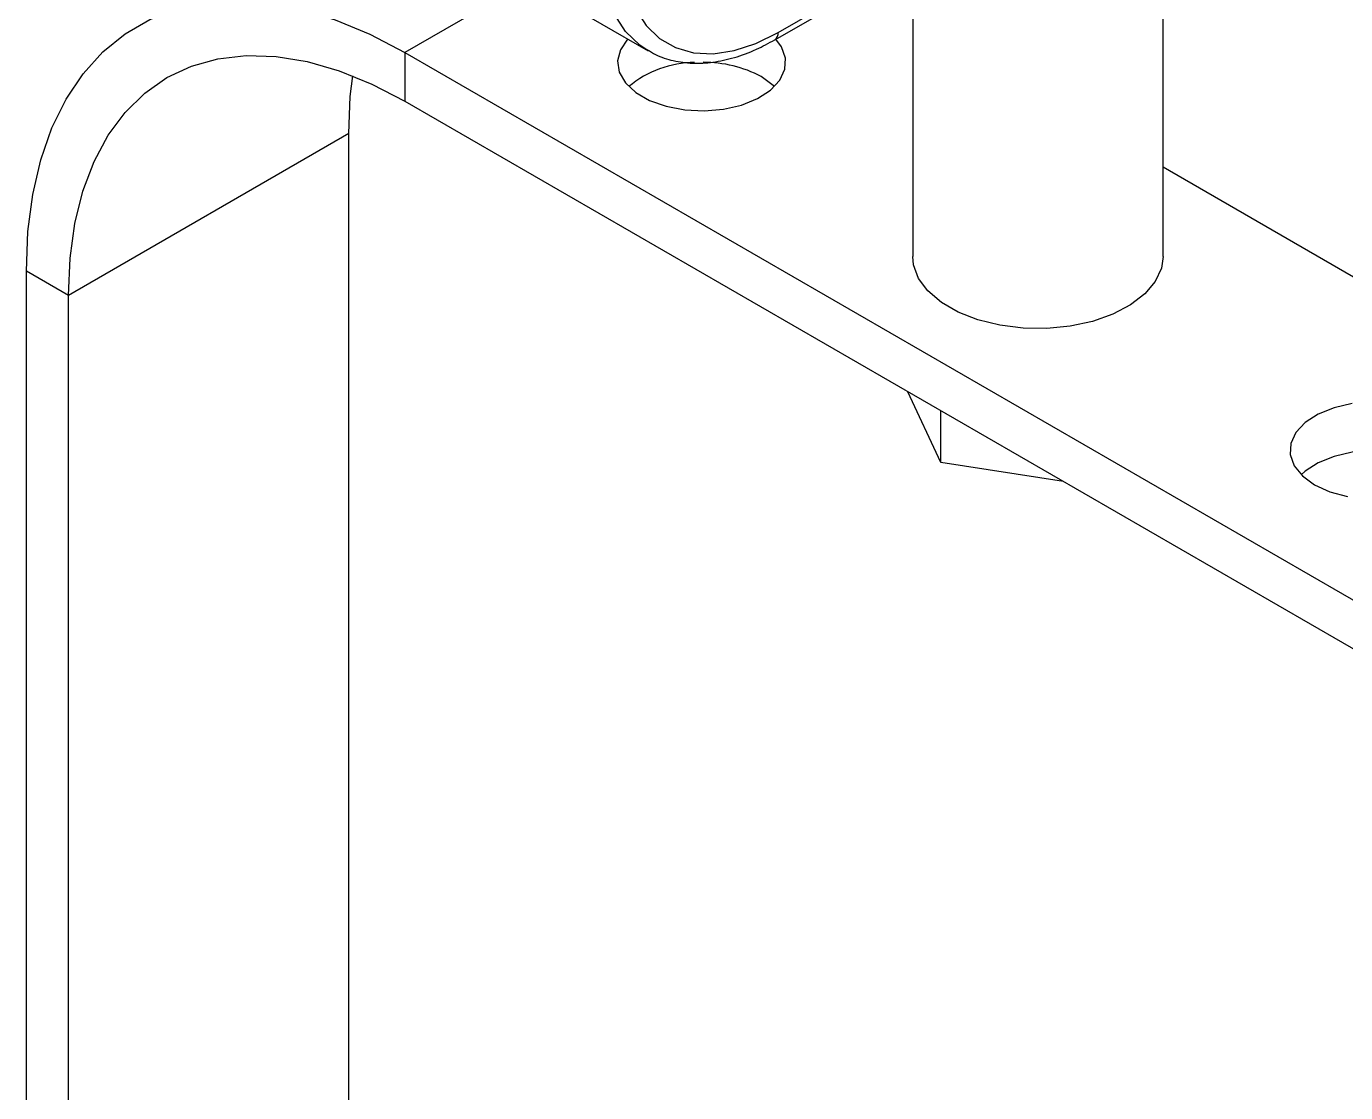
# Model space of a CAD drawing. Extents: x 8 to 113, y 1 to 87.
# Drawn here: x 15.159 to 19.321, y 13.541 to 16.904 of the extents above; entities that cross this region are included whole.
import ezdxf

# ---------------------------------------------------------------- set-up
doc = ezdxf.new("R2010")
doc.units = 0
doc.header["$MEASUREMENT"] = 0
doc.layers.add('OBJECT', color=7, linetype='CONTINUOUS')

msp = doc.modelspace()

# ---------------------------------------------------------------- linework, layer by layer
at = {"layer": 'OBJECT'}
for p, q in [((17.5205, 16.8622), (17.9533, 17.1121)), ((17.5308, 16.8851), (17.9561, 17.1306)), ((17.955, 17.1112), (17.955, 16.1789)), ((18.745, 16.1789), (18.745, 17.1343)), ((16.7536, 17.0534), (16.3524, 16.8218)), ((16.815, 17.0039), (17.1205, 16.8276)), ((16.3524, 16.8218), (19.4637, 15.0257)), ((16.3524, 16.8218), (16.3524, 16.6683)), ((16.3524, 16.6683), (19.4637, 14.8722)), ((16.1756, 16.5661), (15.2918, 16.0558)), ((16.1756, 11.0206), (16.1756, 16.5661)), ((18.745, 16.4611), (20.3476, 15.536)), ((15.2918, 16.0558), (15.1588, 16.1326)), ((15.1588, 10.3925), (15.1588, 16.1326)), ((15.2918, 10.5466), (15.2918, 16.0558)), ((18.0438, 15.5286), (17.9402, 15.7517)), ((18.0438, 15.5286), (18.0438, 15.6919)), ((18.4303, 15.4688), (18.0438, 15.5286))]:
    msp.add_line(p, q, dxfattribs=at)
at = {"layer": 'OBJECT', "flags": 128}
for points in [[(17.1178, 16.8292), (17.0947, 16.8447), (17.0493, 16.8885), (17.0131, 16.9442), (16.9866, 17.0108), (16.9705, 17.0869), (16.9651, 17.171)], [(17.0358, 17.171), (17.0409, 17.0925), (17.0559, 17.0215), (17.0806, 16.9594), (17.1144, 16.9073), (17.1567, 16.8665), (17.2067, 16.8376), (17.2632, 16.8214), (17.3252, 16.8181), (17.3914, 16.8278), (17.4604, 16.8503), (17.5308, 16.8851)], [(15.1588, 16.1326), (15.1639, 16.2568), (15.1792, 16.3741), (15.2044, 16.4835), (15.2394, 16.5839), (15.284, 16.6747), (15.3376, 16.755), (15.3999, 16.824), (15.4703, 16.8813), (15.5483, 16.9263), (15.6331, 16.9587), (15.7241, 16.9781), (15.8204, 16.9845), (15.9212, 16.9777), (16.0258, 16.9578), (16.1331, 16.925), (16.2423, 16.8795), (16.3524, 16.8218)], [(17.0563, 16.8647), (17.0556, 16.864), (17.0329, 16.8309), (17.024, 16.7957), (17.0293, 16.7602), (17.0487, 16.7265), (17.0811, 16.6962), (17.1247, 16.671), (17.1771, 16.6523), (17.2357, 16.6411), (17.2971, 16.638), (17.3581, 16.6432), (17.4153, 16.6563), (17.4658, 16.6767), (17.5068, 16.7033), (17.5361, 16.7346), (17.552, 16.769), (17.5538, 16.8046), (17.5414, 16.8394), (17.5232, 16.8638)], [(15.2918, 16.0558), (15.2969, 16.1729), (15.3121, 16.283), (15.3374, 16.385), (15.3725, 16.4779), (15.417, 16.5609), (15.4705, 16.6331), (15.5325, 16.6939), (15.6024, 16.7426), (15.6795, 16.7788), (15.7632, 16.8021), (15.8524, 16.8123), (15.9465, 16.8094), (16.0445, 16.7933), (16.1455, 16.7643), (16.2485, 16.7225), (16.3524, 16.6683)], [(16.1756, 16.5661), (16.1808, 16.6832), (16.1884, 16.7483)], [(17.5192, 16.7145), (17.5153, 16.7182), (17.4771, 16.7461)], [(18.745, 16.1789), (18.7395, 16.1411), (18.7201, 16.0992), (18.6873, 16.0602), (18.6423, 16.0255), (18.5867, 15.9964), (18.5226, 15.9738), (18.4522, 15.9587), (18.3782, 15.9515), (18.3031, 15.9525), (18.2297, 15.9617), (18.1607, 15.9788), (18.0985, 16.0031), (18.0454, 16.0337), (18.0033, 16.0696), (17.9738, 16.1095), (17.9578, 16.1518), (17.955, 16.1789)], [(19.3419, 15.7147), (19.2847, 15.7015), (19.2342, 15.6811), (19.1932, 15.6545), (19.1639, 15.6232), (19.148, 15.5888), (19.1462, 15.5533), (19.1586, 15.5184), (19.1847, 15.4862), (19.2229, 15.4582)], [(19.6405, 15.4899), (19.6189, 15.5082), (19.5753, 15.5333), (19.5229, 15.552), (19.4643, 15.5632), (19.4029, 15.5663), (19.3419, 15.5612), (19.2847, 15.548), (19.2342, 15.5276), (19.1932, 15.501), (19.1809, 15.4899)], [(19.2229, 15.4582), (19.2713, 15.4362), (19.3271, 15.4211)]]:
    msp.add_lwpolyline(points, dxfattribs=at)
at = {"layer": 'OBJECT'}
for centre, radius, start, end in [((17.5071, 16.8821), 0.0239, 303.8908, 7.4073), ((17.2679, 16.4668), 0.3236, 90.2111, 130.0654), ((17.2959, 16.4028), 0.3882, 62.1773, 90.2751)]:
    msp.add_arc(centre, radius, start, end, dxfattribs=at)
msp.add_open_spline([(17.1182, 16.8308), (17.1264, 16.8255), (17.1514, 16.8096), (17.1994, 16.7949), (17.2603, 16.7864), (17.3251, 16.7898), (17.3926, 16.8045), (17.4582, 16.8286), (17.5009, 16.8517), (17.5205, 16.8622)], degree=3, knots=[0, 0, 0, 0, 0.076193, 0.230409, 0.384914, 0.541555, 0.701121, 0.863218, 1, 1, 1, 1], dxfattribs=at)

doc.saveas('drawing.dxf')
